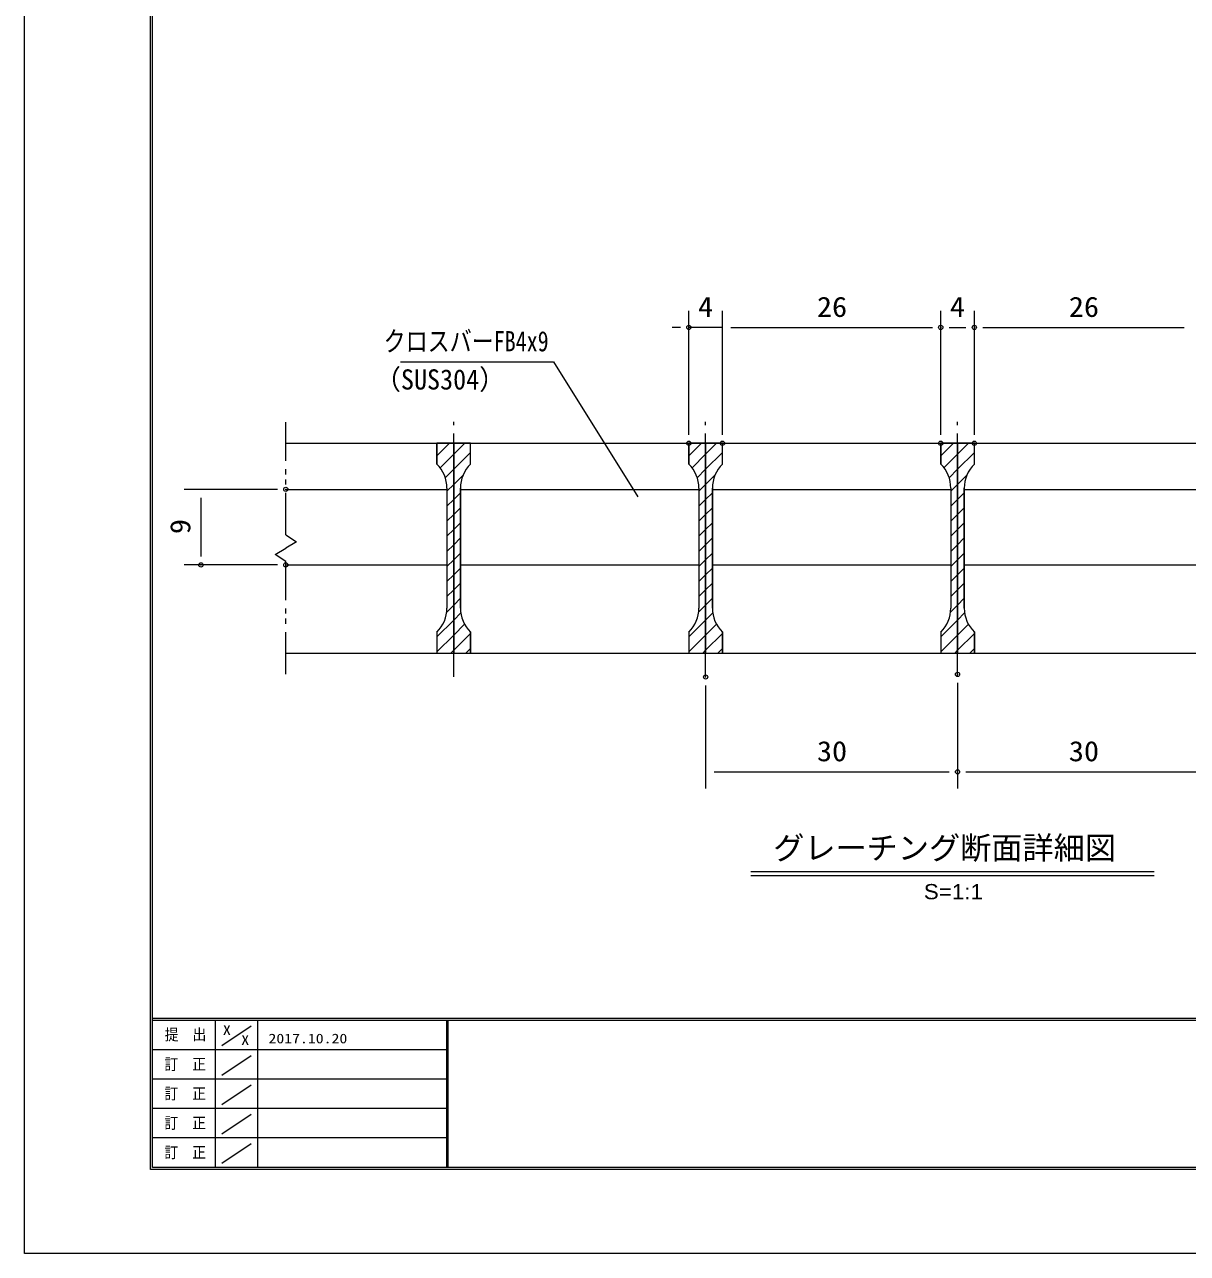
# Model space of a CAD drawing. Units: millimetres, scale not verified, with parts at other scales. Extents: x -1050 to 1050, y -742 to 742.
# Drawn here: x -1050 to -358, y -742 to -11 of the extents above; entities that cross this region are included whole.
import ezdxf
from ezdxf.enums import TextEntityAlignment as Align

# ---------------------------------------------------------------- set-up
doc = ezdxf.new("R2010")
doc.units = ezdxf.units.MM
doc.header["$LTSCALE"] = 5
doc.header["$PDMODE"] = 32
doc.header["$PDSIZE"] = 2.5
doc.linetypes.add('CHAIN1', pattern=[8, 5, -1, 1, -1])
doc.linetypes.add('DOUBLE_CHAIN1', pattern=[8.8, 5, -1, 0.6, -0.6, 0.6, -1])
for name, color, linetype, lineweight in [('0-0_7-図\u3000枠', 4, 'Continuous', 9), ('0-1_寸法注釈', 2, 'Continuous', 9), ('0-3_DEFPOINTS', 134, 'Continuous', 9), ('0-5_蓋', 5, 'Continuous', 9), ('0-6_想像線', 134, 'DOUBLE_CHAIN1', 9), ('0-7_中心線', 6, 'CHAIN1', 9), ('0-8_ハッチング', 4, 'Continuous', 9)]:
    doc.layers.add(name, color=color, linetype=linetype, lineweight=lineweight)
doc.styles.add('HG丸ｺﾞｼｯｸM-PRO', font='')
doc.styles.add('ＭＳ ゴシック', font='')
doc.styles.get('HG丸ｺﾞｼｯｸM-PRO').set_extended_font_data('HG丸ｺﾞｼｯｸM-PRO')
doc.styles.get('ＭＳ ゴシック').set_extended_font_data('MS Gothic')

msp = doc.modelspace()

# ---------------------------------------------------------------- linework, layer by layer
at = {"layer": '0-0_7-図\u3000枠'}
for p, q in [((-975, -692.5), (-975, 692.5)), ((-973.75, -691.25), (-973.75, 691.25)), ((998.75, -602.5), (-973.75, -602.5)), ((998.75, -603.75), (-973.75, -603.75)), ((-936.25, -691.192), (-936.25, -603.75)), ((-932.5, -618.606), (-915, -606.924)), ((-911.25, -603.75), (-911.25, -691.192)), ((-798.75, -603.75), (-798.75, -691.192)), ((-798, -603.75), (-798, -691.192)), ((-798.75, -621.25), (-973.75, -621.25)), ((-932.5, -636.247), (-915, -624.565)), ((-798.75, -638.75), (-973.75, -638.75)), ((-932.5, -653.747), (-915, -642.065)), ((-798.75, -656.25), (-973.75, -656.25)), ((-932.5, -671.247), (-915, -659.565)), ((-798.75, -673.75), (-973.75, -673.75)), ((-932.5, -688.747), (-915, -677.065)), ((1000, -692.5), (-975, -692.5)), ((998.75, -691.25), (-973.75, -691.25))]:
    msp.add_line(p, q, dxfattribs=at)
at = {"layer": '0-1_寸法注釈'}
for p, q in [((-654.475, -254.975), (-654.475, -181.067)), ((-634.475, -254.975), (-634.475, -181.067)), ((-634.475, -254.975), (-634.475, -181.067)), ((-504.475, -254.975), (-504.475, -181.067)), ((-504.475, -254.975), (-504.475, -181.067)), ((-484.475, -254.975), (-484.475, -181.067)), ((-484.475, -254.975), (-484.475, -181.067)), ((-659.475, -191.067), (-664.475, -191.067)), ((-634.475, -191.067), (-654.475, -191.067)), ((-629.475, -191.067), (-509.475, -191.067)), ((-629.475, -191.067), (-624.475, -191.067)), ((-499.475, -191.067), (-489.475, -191.067)), ((-479.475, -191.067), (-359.475, -191.067)), ((-899.475, -287.475), (-955.014, -287.475)), ((-945.014, -292.475), (-945.014, -327.475)), ((-899.475, -332.475), (-955.014, -332.475)), ((-644.475, -404.202), (-644.475, -465.695)), ((-494.475, -402.677), (-494.475, -465.695)), ((-494.475, -402.677), (-494.475, -465.695)), ((-639.475, -455.695), (-499.475, -455.695)), ((-489.475, -455.695), (-349.475, -455.695)), ((-617.576, -514.994), (-377.371, -514.994)), ((-617.576, -517.494), (-377.371, -517.494))]:
    msp.add_line(p, q, dxfattribs=at)
msp.add_lwpolyline([(-826.213, -211.551), (-735.04, -211.551), (-684.901, -291.976)], dxfattribs=at)
at = {"layer": '0-3_DEFPOINTS'}
msp.add_lwpolyline([(-1050, -742.5), (-1050, 742.5), (1050, 742.5), (1050, -742.5)], close=True, dxfattribs=at)
for p in [(-654.475, -191.067), (-504.475, -191.067), (-484.475, -191.067), (-654.475, -259.975), (-634.475, -259.975), (-504.475, -259.975), (-484.475, -259.975), (-894.475, -287.475), (-945.014, -332.475), (-894.475, -332.475), (-644.475, -399.202), (-494.475, -397.677), (-494.475, -455.695)]:
    msp.add_point(p, dxfattribs=at)
at = {"layer": '0-5_蓋'}
for p, q in [((-894.475, -259.975), (-94.475, -259.975)), ((-804.475, -272.475), (-804.475, -259.975)), ((-784.475, -259.975), (-804.475, -259.975)), ((-784.475, -272.475), (-784.475, -259.975)), ((-634.475, -259.975), (-654.475, -259.975)), ((-654.475, -272.475), (-654.475, -259.975)), ((-634.475, -272.475), (-634.475, -259.975)), ((-484.475, -259.975), (-504.475, -259.975)), ((-504.475, -272.475), (-504.475, -259.975)), ((-484.475, -272.475), (-484.475, -259.975)), ((-894.475, -287.475), (-798.475, -287.475)), ((-798.475, -286.758), (-798.475, -358.192)), ((-790.475, -286.758), (-790.475, -358.192)), ((-790.475, -287.475), (-648.475, -287.475)), ((-648.475, -286.758), (-648.475, -358.192)), ((-640.475, -286.758), (-640.475, -358.192)), ((-640.475, -287.475), (-498.475, -287.475)), ((-498.475, -286.758), (-498.475, -358.192)), ((-490.475, -286.758), (-490.475, -358.192)), ((-490.475, -287.475), (-348.475, -287.475)), ((-894.475, -332.475), (-798.475, -332.475)), ((-790.475, -332.475), (-648.475, -332.475)), ((-640.475, -332.475), (-498.475, -332.475)), ((-490.475, -332.475), (-348.475, -332.475)), ((-804.475, -372.475), (-804.475, -384.975)), ((-784.475, -372.475), (-784.475, -384.975)), ((-654.475, -372.475), (-654.475, -384.975)), ((-634.475, -372.475), (-634.475, -384.975)), ((-504.475, -372.475), (-504.475, -384.975)), ((-484.475, -372.475), (-484.475, -384.975)), ((-894.475, -384.975), (-94.475, -384.975)), ((-804.475, -384.975), (-784.475, -384.975)), ((-654.475, -384.975), (-634.475, -384.975)), ((-504.475, -384.975), (-484.475, -384.975))]:
    msp.add_line(p, q, dxfattribs=at)
for centre, start, end in [((-818.475, -286.758), 0, 45.573), ((-770.475, -286.758), 134.427, 180), ((-668.475, -286.758), 0, 45.573), ((-620.475, -286.758), 134.427, 180), ((-518.475, -286.758), 0, 45.573), ((-470.475, -286.758), 134.427, 180), ((-818.475, -358.192), 314.427, 0), ((-770.475, -358.192), 180, 225.573), ((-668.475, -358.192), 314.427, 0), ((-620.475, -358.192), 180, 225.573), ((-518.475, -358.192), 314.427, 0), ((-470.475, -358.192), 180, 225.573)]:
    msp.add_arc(centre, 20, start, end, dxfattribs=at)
at = {"layer": '0-6_想像線'}
for p, q in [((-894.475, -314.526), (-894.475, -247.475)), ((-894.475, -314.526), (-888.182, -318.739)), ((-888.182, -318.739), (-894.475, -322.475)), ((-894.475, -397.475), (-894.475, -330.424))]:
    msp.add_line(p, q, dxfattribs=at)
msp.add_lwpolyline([(-894.475, -330.424), (-900.768, -326.211), (-894.475, -322.475)], dxfattribs=at)
at = {"layer": '0-7_中心線'}
for p, q in [((-794.475, -399.202), (-794.475, -247.273)), ((-644.475, -399.202), (-644.475, -247.273)), ((-494.475, -399.202), (-494.475, -247.273))]:
    msp.add_line(p, q, dxfattribs=at)
at = {"layer": '0-8_ハッチング'}
for p, q in [((-804.475, -259.975), (-804.475, -272.475)), ((-804.475, -267.557), (-796.893, -259.975)), ((-654.475, -259.975), (-654.475, -272.475)), ((-654.475, -267.557), (-646.893, -259.975)), ((-504.475, -259.975), (-504.475, -272.475)), ((-504.475, -267.557), (-496.893, -259.975)), ((-798.475, -286.758), (-798.475, -358.192)), ((-794.475, -293.478), (-790.475, -289.478)), ((-790.475, -358.192), (-790.475, -286.758)), ((-648.475, -286.758), (-648.475, -358.192)), ((-644.475, -293.478), (-640.475, -289.478)), ((-640.475, -358.192), (-640.475, -286.758)), ((-498.475, -286.758), (-498.475, -358.192)), ((-494.475, -293.478), (-490.475, -289.478)), ((-490.475, -358.192), (-490.475, -286.758)), ((-798.475, -297.478), (-794.475, -293.478)), ((-794.475, -302.459), (-790.475, -298.459)), ((-648.475, -297.478), (-644.475, -293.478)), ((-644.475, -302.459), (-640.475, -298.459)), ((-498.475, -297.478), (-494.475, -293.478)), ((-494.475, -302.459), (-490.475, -298.459)), ((-798.475, -306.459), (-794.475, -302.459)), ((-648.475, -306.459), (-644.475, -302.459)), ((-498.475, -306.459), (-494.475, -302.459)), ((-798.475, -315.439), (-794.475, -311.439)), ((-794.475, -311.439), (-790.475, -307.439)), ((-648.475, -315.439), (-644.475, -311.439)), ((-644.475, -311.439), (-640.475, -307.439)), ((-498.475, -315.439), (-494.475, -311.439)), ((-494.475, -311.439), (-490.475, -307.439)), ((-798.475, -324.419), (-794.475, -320.419)), ((-794.475, -320.419), (-790.475, -316.419)), ((-648.475, -324.419), (-644.475, -320.419)), ((-644.475, -320.419), (-640.475, -316.419)), ((-498.475, -324.419), (-494.475, -320.419)), ((-494.475, -320.419), (-490.475, -316.419)), ((-794.475, -329.399), (-790.475, -325.399)), ((-644.475, -329.399), (-640.475, -325.399)), ((-494.475, -329.399), (-490.475, -325.399)), ((-798.475, -333.399), (-794.475, -329.399)), ((-794.475, -338.38), (-790.475, -334.38)), ((-648.475, -333.399), (-644.475, -329.399)), ((-644.475, -338.38), (-640.475, -334.38)), ((-498.475, -333.399), (-494.475, -329.399)), ((-494.475, -338.38), (-490.475, -334.38)), ((-798.475, -342.38), (-794.475, -338.38)), ((-794.475, -347.36), (-790.475, -343.36)), ((-648.475, -342.38), (-644.475, -338.38)), ((-644.475, -347.36), (-640.475, -343.36)), ((-498.475, -342.38), (-494.475, -338.38)), ((-494.475, -347.36), (-490.475, -343.36)), ((-798.475, -351.36), (-794.475, -347.36)), ((-648.475, -351.36), (-644.475, -347.36)), ((-498.475, -351.36), (-494.475, -347.36)), ((-787.189, -384.975), (-784.475, -382.261)), ((-637.189, -384.975), (-634.475, -382.261)), ((-487.189, -384.975), (-484.475, -382.261))]:
    msp.add_line(p, q, dxfattribs=at)
for points in [[(-804.475, -372.475), (-804.475, -384.975), (-794.475, -384.975), (-794.475, -259.975), (-804.475, -259.975)], [(-802.585, -274.648), (-794.475, -266.537), (-787.913, -259.975)], [(-794.475, -259.975), (-794.475, -384.975), (-784.475, -384.975), (-784.475, -372.475)], [(-784.475, -272.475), (-784.475, -259.975), (-794.475, -259.975)], [(-654.475, -372.475), (-654.475, -384.975), (-644.475, -384.975), (-644.475, -259.975), (-654.475, -259.975)], [(-652.585, -274.648), (-644.475, -266.537), (-637.913, -259.975)], [(-644.475, -259.975), (-644.475, -384.975), (-634.475, -384.975), (-634.475, -372.475)], [(-634.475, -272.475), (-634.475, -259.975), (-644.475, -259.975)], [(-504.475, -372.475), (-504.475, -384.975), (-494.475, -384.975), (-494.475, -259.975), (-504.475, -259.975)], [(-502.585, -274.648), (-494.475, -266.537), (-487.913, -259.975)], [(-494.475, -259.975), (-494.475, -384.975), (-484.475, -384.975), (-484.475, -372.475)], [(-484.475, -272.475), (-484.475, -259.975), (-494.475, -259.975)], [(-799.475, -280.518), (-794.475, -275.518), (-784.475, -265.518)], [(-649.475, -280.518), (-644.475, -275.518), (-634.475, -265.518)], [(-499.475, -280.518), (-494.475, -275.518), (-484.475, -265.518)], [(-798.475, -288.498), (-794.475, -284.498), (-788.742, -278.765)], [(-648.475, -288.498), (-644.475, -284.498), (-638.742, -278.765)], [(-498.475, -288.498), (-494.475, -284.498), (-488.742, -278.765)], [(-798.661, -360.526), (-794.475, -356.34), (-790.475, -352.34)], [(-648.661, -360.526), (-644.475, -356.34), (-640.475, -352.34)], [(-498.661, -360.526), (-494.475, -356.34), (-490.475, -352.34)], [(-804.475, -375.32), (-794.475, -365.32), (-790.244, -361.089)], [(-654.475, -375.32), (-644.475, -365.32), (-640.244, -361.089)], [(-504.475, -375.32), (-494.475, -365.32), (-490.244, -361.089)], [(-804.475, -384.301), (-794.475, -374.301), (-787.977, -367.802)], [(-654.475, -384.301), (-644.475, -374.301), (-637.977, -367.802)], [(-504.475, -384.301), (-494.475, -374.301), (-487.977, -367.802)], [(-796.169, -384.975), (-794.475, -383.281), (-784.475, -373.281)], [(-646.169, -384.975), (-644.475, -383.281), (-634.475, -373.281)], [(-496.169, -384.975), (-494.475, -383.281), (-484.475, -373.281)]]:
    msp.add_lwpolyline(points, dxfattribs=at)
for centre, start, end in [((-818.475, -286.758), 0, 45.573), ((-770.475, -286.758), 134.427, 180), ((-668.475, -286.758), 0, 45.573), ((-620.475, -286.758), 134.427, 180), ((-518.475, -286.758), 0, 45.573), ((-470.475, -286.758), 134.427, 180), ((-818.475, -358.192), 314.427, 0), ((-770.475, -358.192), 180, 225.573), ((-668.475, -358.192), 314.427, 0), ((-620.475, -358.192), 180, 225.573), ((-518.475, -358.192), 314.427, 0), ((-470.475, -358.192), 180, 225.573)]:
    msp.add_arc(centre, 20, start, end, dxfattribs=at)

# ---------------------------------------------------------------- texts
at = {"layer": '0-0_7-図\u3000枠', "color": 5, "style": 'ＭＳ ゴシック'}
for s, height, width, p in [('X', 5.755, 1.2, (-931.902, -614.076)), ('提\u3000出', 6.745, 0.9, (-966.593, -617.56)), ('X', 5.755, 1.2, (-920.995, -620.022)), ('2017.10.20', 5.755, 1.2, (-904.801, -619.113)), ('訂\u3000正', 6.745, 0.9, (-966.76, -635.201)), ('訂\u3000正', 6.745, 0.9, (-966.76, -652.701)), ('訂\u3000正', 6.745, 0.9, (-966.76, -670.201)), ('訂\u3000正', 6.745, 0.9, (-966.76, -687.701))]:
    msp.add_text(s, height=height, dxfattribs=dict(at, width=width)).set_placement(p, align=Align.BOTTOM_LEFT)
at = {"layer": '0-1_寸法注釈', "color": 7}
for s, height, style, width, p in [('4', 12.02, 'ＭＳ ゴシック', 1.1, (-649.06, -188.38)), ('26', 12.02, 'ＭＳ ゴシック', 1.1, (-578.208, -188.38)), ('4', 12.02, 'ＭＳ ゴシック', 1.1, (-499.06, -188.38)), ('26', 12.02, 'ＭＳ ゴシック', 1.1, (-428.208, -188.38)), ('クロスバーFB4x9', 12.02, 'ＭＳ ゴシック', 0.8, (-836.233, -208.864)), ('（SUS304）', 12.02, 'ＭＳ ゴシック', 0.95, (-841.493, -231.623)), ('30', 12.02, 'ＭＳ ゴシック', 1.1, (-578.208, -453.008)), ('30', 12.02, 'ＭＳ ゴシック', 1.1, (-428.208, -453.008)), ('S=1:1', 9.062, 'HG丸ｺﾞｼｯｸM-PRO', 1.1, (-514.549, -534.295))]:
    msp.add_text(s, height=height, dxfattribs=dict(at, style=style, width=width)).set_placement(p, align=Align.BOTTOM_LEFT)
at = {"layer": '0-1_寸法注釈', "color": 7, "style": 'ＭＳ ゴシック', "width": 1.1}
msp.add_text('9', height=12.02, rotation=90, dxfattribs=at).set_placement((-947.701, -314.123), align=Align.BOTTOM_LEFT)
at = {"layer": '0-1_寸法注釈', "color": 7, "style": 'HG丸ｺﾞｼｯｸM-PRO'}
msp.add_text('グレーチング断面詳細図', height=13.6, dxfattribs=at).set_placement((-604.214, -511.882), align=Align.BOTTOM_LEFT)

doc.saveas('drawing.dxf')
